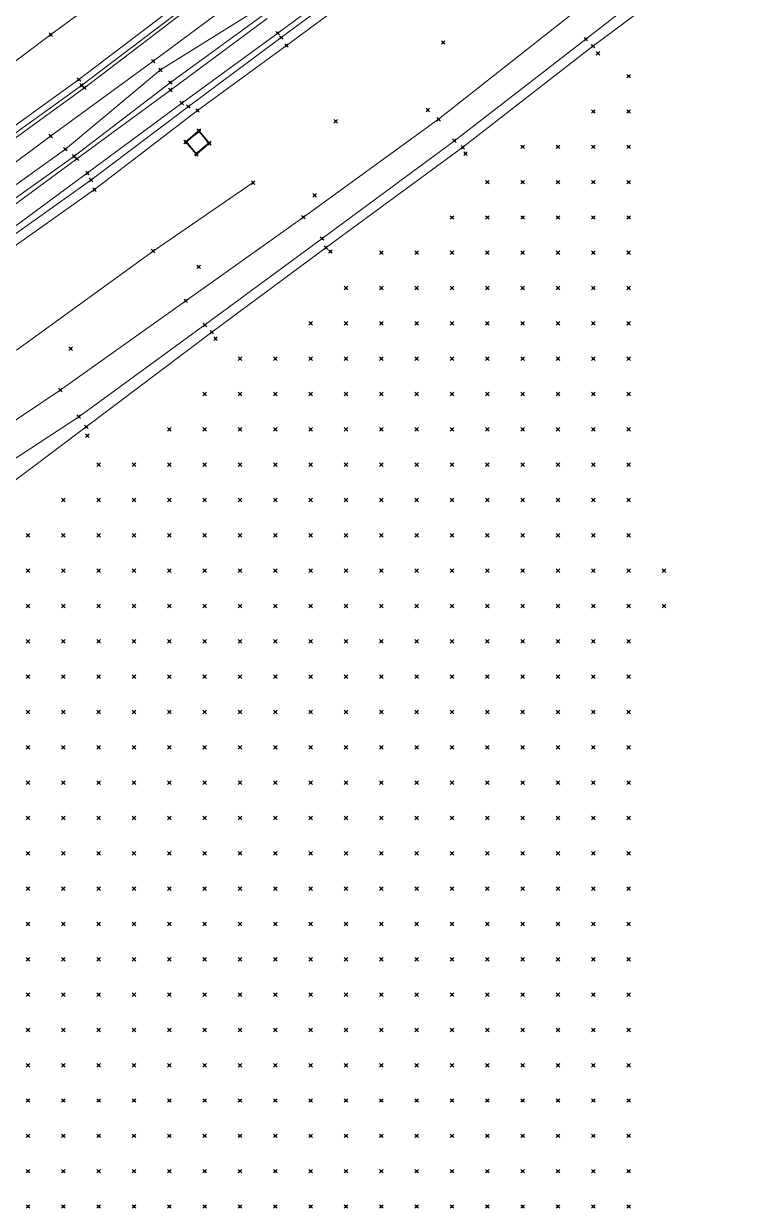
# Model space of a CAD drawing. Header units: metres. Extents: x 441556 to 446409, y 432338 to 461058.
# Drawn here: x 444946.3 to 445006.8, y 442924.5 to 443025 of the extents above; entities that cross this region are included whole.
import ezdxf

# ---------------------------------------------------------------- set-up
doc = ezdxf.new("R2010")
doc.units = ezdxf.units.M
doc.header["$MEASUREMENT"] = 0
doc.header["$PDMODE"] = 35
doc.header["$PDSIZE"] = 0.15
for name, color, linetype, lineweight in [('DTM-BRE-RevN_GRP_ CAROSABIL', 2, 'Continuous', 0), ('DTM-BRE-RevN_GRP_AX', 2, 'Continuous', 0), ('DTM-BRE-RevN_GRP_CALE FERATA', 2, 'Continuous', 0), ('DTM-BRE-RevN_GRP_CAMERA CAMIN', 2, 'Continuous', 0), ('DTM-BRE-RevN_GRP_DRUM PIATRA', 2, 'Continuous', 0), ('DTM-BRE-RevN_GRP_PARAPET METALIC', 2, 'Continuous', 0), ('DTM-BRE-RevN_GRP_TALUZ JOS', 2, 'Continuous', 0), ('DTM-BRE-RevN_GRP_TALUZ SUS', 2, 'Continuous', 0), ('DTM-BRE-RevN_GRP_ZID SPRIJIN SUS', 2, 'Continuous', 0), ('DTM-BRE-RevN_YP_RevK_0YP', 1, 'Continuous', 0), ('DTM-BRE-RevN_YP_RevL', 1, 'Continuous', 0), ('DTM-NOK-RevN_bathymetry', 6, 'Continuous', 0), ('DTM-NOK-RevN_RTK', 32, 'Continuous', 0)]:
    doc.layers.add(name, color=color, linetype=linetype, lineweight=lineweight)

msp = doc.modelspace()

# ---------------------------------------------------------------- linework, layer by layer
at = {"layer": 'DTM-BRE-RevN_GRP_ CAROSABIL'}
for p, q in [((444951.012, 443020.296, 345.987), (444959.831, 443026.999, 346.225)), ((444942.232, 443013.976, 345.74), (444951.012, 443020.296, 345.987))]:
    msp.add_line(p, q, dxfattribs=at)
at = {"layer": 'DTM-BRE-RevN_GRP_AX'}
for p, q in [((444957.433, 443030.616, 346.086), (444948.621, 443024.111, 345.885)), ((444948.621, 443024.111, 345.885), (444939.865, 443017.558, 345.619))]:
    msp.add_line(p, q, dxfattribs=at)
at = {"layer": 'DTM-BRE-RevN_GRP_CALE FERATA'}
for p, q in [((444967.884, 443024.24, 339.569), (444976.223, 443030.39, 339.555)), ((444958.774, 443019.409, 339.577), (444966.976, 443025.472, 339.575)), ((444959.738, 443018.298, 339.582), (444967.884, 443024.24, 339.569)), ((444950.843, 443013.571, 339.565), (444958.774, 443019.409, 339.577)), ((444951.741, 443012.367, 339.586), (444959.738, 443018.298, 339.582)), ((444940.811, 443006.203, 339.594), (444950.843, 443013.571, 339.565)), ((444941.679, 443004.962, 339.581), (444951.741, 443012.367, 339.586))]:
    msp.add_line(p, q, dxfattribs=at)
at = {"layer": 'DTM-BRE-RevN_GRP_CAMERA CAMIN'}
for p, q in [((444960.063, 443015.002, 339.295), (444961.174, 443015.962, 339.262)), ((444960.15, 443015.001, 339.852), (444961.213, 443015.889, 339.856)), ((444961.174, 443015.962, 339.262), (444962.097, 443014.887, 339.25)), ((444961.213, 443015.889, 339.856), (444962.017, 443014.893, 339.685)), ((444960.991, 443013.933, 339.314), (444960.063, 443015.002, 339.295)), ((444960.962, 443014.016, 339.693), (444960.15, 443015.001, 339.852)), ((444962.017, 443014.893, 339.685), (444960.962, 443014.016, 339.693)), ((444962.097, 443014.887, 339.25), (444960.991, 443013.933, 339.314))]:
    msp.add_line(p, q, dxfattribs=at)
at = {"layer": 'DTM-BRE-RevN_GRP_DRUM PIATRA'}
for p, q in [((445005.8, 443032.949, 336.239), (444994.039, 443023.726, 336.338)), ((444981.545, 443016.92, 336.433), (444992.732, 443025.757, 336.356)), ((444994.039, 443023.726, 336.338), (444982.886, 443015.104, 336.28)), ((444970.064, 443008.611, 336.478), (444981.545, 443016.92, 336.433)), ((444982.886, 443015.104, 336.28), (444971.646, 443006.802, 336.286)), ((444960.084, 443001.509, 336.655), (444970.064, 443008.611, 336.478)), ((444971.646, 443006.802, 336.286), (444961.705, 442999.459, 336.485)), ((444949.421, 442993.935, 336.539), (444960.084, 443001.509, 336.655)), ((444961.705, 442999.459, 336.485), (444950.99, 442991.671, 336.476)), ((444938.335, 442986.468, 336.48), (444949.421, 442993.935, 336.539)), ((444950.99, 442991.671, 336.476), (444939.917, 442984.443, 336.394))]:
    msp.add_line(p, q, dxfattribs=at)
at = {"layer": 'DTM-BRE-RevN_GRP_PARAPET METALIC'}
for p, q in [((444960.699, 443026.994, 346.183), (444951.23, 443019.806, 345.9)), ((444951.23, 443019.806, 345.9), (444942.4, 443013.438, 345.653))]:
    msp.add_line(p, q, dxfattribs=at)
at = {"layer": 'DTM-BRE-RevN_GRP_TALUZ JOS'}
for p, q in [((444968.632, 443023.192, 339.08), (444977.027, 443029.402, 339.072)), ((444957.928, 443021.116, 339.095), (444966.332, 443026.349, 339.035)), ((444961.075, 443017.669, 339.165), (444968.632, 443023.192, 339.08)), ((444949.855, 443014.382, 339.321), (444957.928, 443021.116, 339.095)), ((444952.332, 443010.949, 339.168), (444961.075, 443017.669, 339.165)), ((444940.027, 443007.313, 339.137), (444949.855, 443014.382, 339.321)), ((444942.443, 443003.96, 339.103), (444952.332, 443010.949, 339.168))]:
    msp.add_line(p, q, dxfattribs=at)
at = {"layer": 'DTM-BRE-RevN_GRP_TALUZ SUS'}
for p, q in [((444994.646, 443023.129, 336.12), (445006.818, 443032.217, 336.099)), ((444968.186, 443023.87, 339.381), (444976.372, 443029.93, 339.382)), ((444958.771, 443020.051, 339.446), (444966.677, 443025.791, 339.382)), ((444960.299, 443018.004, 339.43), (444968.186, 443023.87, 339.381)), ((444983.602, 443014.549, 336.207), (444994.646, 443023.129, 336.12)), ((444950.579, 443013.776, 339.475), (444958.771, 443020.051, 339.446)), ((444952.025, 443011.768, 339.375), (444960.299, 443018.004, 339.43)), ((444971.985, 443006.028, 336.198), (444983.602, 443014.549, 336.207)), ((444940.504, 443006.592, 339.41), (444950.579, 443013.776, 339.475)), ((444941.981, 443004.6, 339.399), (444952.025, 443011.768, 339.375)), ((444962.287, 442998.853, 336.169), (444971.985, 443006.028, 336.198)), ((444951.63, 442990.809, 336.186), (444962.287, 442998.853, 336.169)), ((444941.359, 442983.128, 336.164), (444951.63, 442990.809, 336.186))]:
    msp.add_line(p, q, dxfattribs=at)
at = {"layer": 'DTM-BRE-RevN_GRP_ZID SPRIJIN SUS'}
for p, q in [((444960.898, 443026.788, 346.193), (444951.47, 443019.606, 345.884)), ((444951.47, 443019.606, 345.884), (444942.637, 443013.186, 345.665))]:
    msp.add_line(p, q, dxfattribs=at)
at = {"layer": 'DTM-BRE-RevN_YP_RevK_0YP'}
for p, q in [((444957.313, 443021.863, 339.108), (444973.963, 443034.219, 340.544)), ((444948.602, 443015.499, 339.395), (444957.313, 443021.863, 339.108)), ((444939.375, 443008.651, 339.107), (444948.602, 443015.499, 339.395))]:
    msp.add_line(p, q, dxfattribs=at)
at = {"layer": 'DTM-BRE-RevN_YP_RevL'}
for p, q in [((444957.298, 443005.736, 338.985), (444965.796, 443011.547, 339.343)), ((444945.698, 442997.318, 338.844), (444957.298, 443005.736, 338.985))]:
    msp.add_line(p, q, dxfattribs=at)
at = {"layer": 'DTM-NOK-RevN_bathymetry'}
for p in [(444997.675, 443020.588, 334.306), (444994.676, 443017.588, 334.233), (444997.675, 443017.588, 333.891), (444988.677, 443014.589, 334.321), (444991.677, 443014.589, 334.108), (444994.676, 443014.589, 333.741), (444997.675, 443014.589, 333.399), (444985.678, 443011.59, 334.315), (444988.677, 443011.59, 333.998), (444991.677, 443011.59, 333.648), (444994.676, 443011.59, 333.281), (444997.675, 443011.59, 332.938), (444982.679, 443008.59, 334.229), (444985.678, 443008.59, 333.864), (444988.677, 443008.59, 333.505), (444991.677, 443008.59, 333.155), (444994.676, 443008.59, 332.789), (444997.675, 443008.59, 332.446), (444976.68, 443005.591, 334.329), (444979.679, 443005.591, 334.098), (444982.679, 443005.591, 333.752), (444985.678, 443005.591, 333.385), (444988.677, 443005.591, 333.026), (444991.677, 443005.591, 332.676), (444994.676, 443005.591, 332.309), (444997.675, 443005.591, 331.966), (444973.68, 443002.591, 334.329), (444976.68, 443002.591, 333.989), (444979.679, 443002.591, 333.625), (444982.679, 443002.591, 333.279), (444985.678, 443002.591, 332.912), (444988.677, 443002.591, 332.553), (444991.677, 443002.591, 332.203), (444994.676, 443002.591, 331.836), (444997.675, 443002.591, 331.493), (444970.681, 442999.592, 334.197), (444973.68, 442999.592, 333.832), (444976.68, 442999.592, 333.5), (444979.679, 442999.592, 333.144), (444982.679, 442999.592, 332.8), (444985.678, 442999.592, 332.434), (444988.677, 442999.592, 332.075), (444991.677, 442999.592, 331.724), (444994.676, 442999.592, 331.358), (444997.675, 442999.592, 331.219), (444964.682, 442996.593, 334.331), (444967.682, 442996.593, 334.099), (444970.681, 442996.593, 333.709), (444973.68, 442996.593, 333.344), (444976.68, 442996.593, 333.038), (444979.679, 442996.593, 332.682), (444982.679, 442996.593, 332.343), (444985.678, 442996.593, 331.984), (444988.677, 442996.593, 331.627), (444991.677, 442996.593, 331.284), (444994.676, 442996.593, 331.211), (444997.675, 442996.593, 331.19), (444961.683, 442993.593, 334.309), (444964.682, 442993.593, 333.95), (444967.682, 442993.593, 333.577), (444970.681, 442993.593, 333.186), (444973.68, 442993.593, 332.821), (444976.68, 442993.593, 332.443), (444979.679, 442993.593, 332.189), (444982.679, 442993.593, 331.85), (444985.678, 442993.593, 331.49), (444988.677, 442993.593, 331.134), (444991.677, 442993.593, 331.098), (444994.676, 442993.593, 331.145), (444997.675, 442993.593, 331.183), (444958.684, 442990.594, 334.2), (444961.683, 442990.594, 333.81), (444964.682, 442990.594, 333.427), (444967.682, 442990.594, 333.054), (444970.681, 442990.594, 332.664), (444973.68, 442990.594, 332.299), (444976.68, 442990.594, 331.909), (444979.679, 442990.594, 331.695), (444982.679, 442990.594, 331.356), (444985.678, 442990.594, 331.072), (444988.677, 442990.594, 330.975), (444991.677, 442990.594, 331.009), (444994.676, 442990.594, 331.113), (444997.675, 442990.594, 331.211), (444952.685, 442987.595, 334.337), (444955.684, 442987.595, 334.091), (444958.684, 442987.595, 333.705), (444961.683, 442987.595, 333.308), (444964.682, 442987.595, 332.935), (444967.682, 442987.595, 332.566), (444970.681, 442987.595, 332.176), (444973.68, 442987.595, 331.811), (444976.68, 442987.595, 331.42), (444979.679, 442987.595, 331.232), (444982.679, 442987.595, 331.086), (444985.678, 442987.595, 331.045), (444988.677, 442987.595, 331.009), (444991.677, 442987.595, 331.05), (444994.676, 442987.595, 331.147), (444997.675, 442987.595, 331.24), (444949.685, 442984.595, 334.298), (444952.685, 442984.595, 333.952), (444955.684, 442984.595, 333.597), (444958.684, 442984.595, 333.255), (444961.683, 442984.595, 332.863), (444964.682, 442984.595, 332.451), (444967.682, 442984.595, 332.048), (444970.681, 442984.595, 331.627), (444973.68, 442984.595, 331.234), (444976.68, 442984.595, 330.813), (444979.679, 442984.595, 330.809), (444982.679, 442984.595, 330.95), (444985.678, 442984.595, 331.068), (444988.677, 442984.595, 331.08), (444991.677, 442984.595, 331.13), (444994.676, 442984.595, 331.219), (444997.675, 442984.595, 331.301), (444946.686, 442981.596, 334.158), (444949.685, 442981.596, 333.824), (444952.685, 442981.596, 333.466), (444955.684, 442981.596, 333.111), (444958.684, 442981.596, 332.77), (444961.683, 442981.596, 332.408), (444964.682, 442981.596, 332.049), (444967.682, 442981.596, 331.648), (444970.681, 442981.596, 331.226), (444973.68, 442981.596, 330.845), (444976.68, 442981.596, 330.893), (444979.679, 442981.596, 331.033), (444982.679, 442981.596, 331.067), (444985.678, 442981.596, 331.088), (444988.677, 442981.596, 331.104), (444991.677, 442981.596, 331.204), (444994.676, 442981.596, 331.338), (444997.675, 442981.596, 331.451), (444946.686, 442978.597, 333.678), (444949.685, 442978.597, 333.343), (444952.685, 442978.597, 332.986), (444955.684, 442978.597, 332.631), (444958.684, 442978.597, 332.291), (444961.683, 442978.597, 331.929), (444964.682, 442978.597, 331.575), (444967.682, 442978.597, 331.228), (444970.681, 442978.597, 330.996), (444973.68, 442978.597, 331.019), (444976.68, 442978.597, 331.034), (444979.679, 442978.597, 331.043), (444982.679, 442978.597, 331.064), (444985.678, 442978.597, 331.121), (444988.677, 442978.597, 331.184), (444991.677, 442978.597, 331.306), (444994.676, 442978.597, 331.456), (444997.675, 442978.597, 331.596), (445000.675, 442978.597, 330.983), (444946.686, 442975.597, 333.178), (444949.685, 442975.597, 332.844), (444952.685, 442975.597, 332.486), (444955.684, 442975.597, 332.132), (444958.684, 442975.597, 331.793), (444961.683, 442975.597, 331.431), (444964.682, 442975.597, 331.076), (444967.682, 442975.597, 330.905), (444970.681, 442975.597, 330.859), (444973.68, 442975.597, 330.909), (444976.68, 442975.597, 330.963), (444979.679, 442975.597, 331.023), (444982.679, 442975.597, 331.103), (444985.678, 442975.597, 331.184), (444988.677, 442975.597, 331.257), (444991.677, 442975.597, 331.395), (444994.676, 442975.597, 331.56), (444997.675, 442975.597, 331.717), (445000.675, 442975.597, 330.969), (444946.686, 442972.598, 332.711), (444949.685, 442972.598, 332.377), (444952.685, 442972.598, 332.019), (444955.684, 442972.598, 331.665), (444958.684, 442972.598, 331.327), (444961.683, 442972.598, 330.968), (444964.682, 442972.598, 330.858), (444967.682, 442972.598, 330.855), (444970.681, 442972.598, 330.897), (444973.68, 442972.598, 330.974), (444976.68, 442972.598, 331.051), (444979.679, 442972.598, 331.126), (444982.679, 442972.598, 331.217), (444985.678, 442972.598, 331.305), (444988.677, 442972.598, 331.382), (444991.677, 442972.598, 331.524), (444994.676, 442972.598, 331.687), (444997.675, 442972.598, 331.839), (444946.686, 442969.598, 332.237), (444949.685, 442969.598, 331.897), (444952.685, 442969.598, 331.534), (444955.684, 442969.598, 331.174), (444958.684, 442969.598, 330.866), (444961.683, 442969.598, 330.868), (444964.682, 442969.598, 330.879), (444967.682, 442969.598, 330.888), (444970.681, 442969.598, 330.95), (444973.68, 442969.598, 331.047), (444976.68, 442969.598, 331.149), (444979.679, 442969.598, 331.252), (444982.679, 442969.598, 331.357), (444985.678, 442969.598, 331.452), (444988.677, 442969.598, 331.537), (444991.677, 442969.598, 331.638), (444994.676, 442969.598, 331.734), (444997.675, 442969.598, 331.82), (444946.686, 442966.599, 331.786), (444949.685, 442966.599, 331.447), (444952.685, 442966.599, 331.083), (444955.684, 442966.599, 330.898), (444958.684, 442966.599, 330.907), (444961.683, 442966.599, 330.913), (444964.682, 442966.599, 330.922), (444967.682, 442966.599, 330.933), (444970.681, 442966.599, 331.02), (444973.68, 442966.599, 331.148), (444976.68, 442966.599, 331.284), (444979.679, 442966.599, 331.407), (444982.679, 442966.599, 331.507), (444985.678, 442966.599, 331.611), (444988.677, 442966.599, 331.713), (444991.677, 442966.599, 331.799), (444994.676, 442966.599, 331.891), (444997.675, 442966.599, 331.98), (444946.686, 442963.6, 331.356), (444949.685, 442963.6, 331.026), (444952.685, 442963.6, 330.935), (444955.684, 442963.6, 330.995), (444958.684, 442963.6, 331.062), (444961.683, 442963.6, 331.095), (444964.682, 442963.6, 331.055), (444967.682, 442963.6, 330.997), (444970.681, 442963.6, 331.052), (444973.68, 442963.6, 331.212), (444976.68, 442963.6, 331.385), (444979.679, 442963.6, 331.529), (444982.679, 442963.6, 331.62), (444985.678, 442963.6, 331.721), (444988.677, 442963.6, 331.819), (444991.677, 442963.6, 331.882), (444994.676, 442963.6, 331.948), (444997.675, 442963.6, 332.013), (444946.686, 442960.6, 330.863), (444949.685, 442960.6, 330.893), (444952.685, 442960.6, 330.896), (444955.684, 442960.6, 330.896), (444958.684, 442960.6, 330.894), (444961.683, 442960.6, 330.93), (444964.682, 442960.6, 330.961), (444967.682, 442960.6, 330.987), (444970.681, 442960.6, 331.119), (444973.68, 442960.6, 331.309), (444976.68, 442960.6, 331.513), (444979.679, 442960.6, 331.671), (444982.679, 442960.6, 331.743), (444985.678, 442960.6, 331.814), (444988.677, 442960.6, 331.884), (444991.677, 442960.6, 331.92), (444994.676, 442960.6, 331.956), (444997.675, 442960.6, 331.991), (444946.686, 442957.601, 330.826), (444949.685, 442957.601, 330.845), (444952.685, 442957.601, 330.869), (444955.684, 442957.601, 330.894), (444958.684, 442957.601, 330.92), (444961.683, 442957.601, 330.978), (444964.682, 442957.601, 331.031), (444967.682, 442957.601, 331.079), (444970.681, 442957.601, 331.211), (444973.68, 442957.601, 331.386), (444976.68, 442957.601, 331.579), (444979.679, 442957.601, 331.719), (444982.679, 442957.601, 331.776), (444985.678, 442957.601, 331.833), (444988.677, 442957.601, 331.885), (444991.677, 442957.601, 331.89), (444994.676, 442957.601, 331.903), (444997.675, 442957.601, 331.914), (444946.686, 442954.602, 330.871), (444949.685, 442954.602, 330.926), (444952.685, 442954.602, 330.95), (444955.684, 442954.602, 330.972), (444958.684, 442954.602, 330.998), (444961.683, 442954.602, 331.062), (444964.682, 442954.602, 331.125), (444967.682, 442954.602, 331.187), (444970.681, 442954.602, 331.32), (444973.68, 442954.602, 331.479), (444976.68, 442954.602, 331.664), (444979.679, 442954.602, 331.807), (444982.679, 442954.602, 331.863), (444985.678, 442954.602, 331.891), (444988.677, 442954.602, 331.883), (444991.677, 442954.602, 331.845), (444994.676, 442954.602, 331.821), (444997.675, 442954.602, 331.806), (444946.686, 442951.602, 330.918), (444949.685, 442951.602, 330.926), (444952.685, 442951.602, 330.971), (444955.684, 442951.602, 331.014), (444958.684, 442951.602, 331.059), (444961.683, 442951.602, 331.144), (444964.682, 442951.602, 331.222), (444967.682, 442951.602, 331.298), (444970.681, 442951.602, 331.42), (444973.68, 442951.602, 331.553), (444976.68, 442951.602, 331.699), (444979.679, 442951.602, 331.773), (444982.679, 442951.602, 331.789), (444985.678, 442951.602, 331.796), (444988.677, 442951.602, 331.795), (444991.677, 442951.602, 331.744), (444994.676, 442951.602, 331.694), (444997.675, 442951.602, 331.65), (444946.686, 442948.603, 330.94), (444949.685, 442948.603, 330.972), (444952.685, 442948.603, 331.014), (444955.684, 442948.603, 331.06), (444958.684, 442948.603, 331.118), (444961.683, 442948.603, 331.222), (444964.682, 442948.603, 331.322), (444967.682, 442948.603, 331.421), (444970.681, 442948.603, 331.522), (444973.68, 442948.603, 331.617), (444976.68, 442948.603, 331.724), (444979.679, 442948.603, 331.765), (444982.679, 442948.603, 331.763), (444985.678, 442948.603, 331.762), (444988.677, 442948.603, 331.752), (444991.677, 442948.603, 331.658), (444994.676, 442948.603, 331.559), (444997.675, 442948.603, 331.466), (444946.686, 442945.604, 330.923), (444949.685, 442945.604, 330.976), (444952.685, 442945.604, 331.043), (444955.684, 442945.604, 331.108), (444958.684, 442945.604, 331.179), (444961.683, 442945.604, 331.287), (444964.682, 442945.604, 331.397), (444967.682, 442945.604, 331.503), (444970.681, 442945.604, 331.576), (444973.68, 442945.604, 331.63), (444976.68, 442945.604, 331.686), (444979.679, 442945.604, 331.685), (444982.679, 442945.604, 331.655), (444985.678, 442945.604, 331.625), (444988.677, 442945.604, 331.59), (444991.677, 442945.604, 331.511), (444994.676, 442945.604, 331.431), (444997.675, 442945.604, 331.357), (444946.686, 442942.604, 330.924), (444949.685, 442942.604, 330.967), (444952.685, 442942.604, 331.06), (444955.684, 442942.604, 331.151), (444958.684, 442942.604, 331.239), (444961.683, 442942.604, 331.333), (444964.682, 442942.604, 331.42), (444967.682, 442942.604, 331.501), (444970.681, 442942.604, 331.551), (444973.68, 442942.604, 331.591), (444976.68, 442942.604, 331.637), (444979.679, 442942.604, 331.618), (444982.679, 442942.604, 331.575), (444985.678, 442942.604, 331.531), (444988.677, 442942.604, 331.485), (444991.677, 442942.604, 331.4), (444994.676, 442942.604, 331.31), (444997.675, 442942.604, 331.225), (444946.686, 442939.605, 330.923), (444949.685, 442939.605, 330.964), (444952.685, 442939.605, 331.056), (444955.684, 442939.605, 331.147), (444958.684, 442939.605, 331.24), (444961.683, 442939.605, 331.339), (444964.682, 442939.605, 331.437), (444967.682, 442939.605, 331.533), (444970.681, 442939.605, 331.55), (444973.68, 442939.605, 331.553), (444976.68, 442939.605, 331.563), (444979.679, 442939.605, 331.52), (444982.679, 442939.605, 331.466), (444985.678, 442939.605, 331.407), (444988.677, 442939.605, 331.344), (444991.677, 442939.605, 331.257), (444994.676, 442939.605, 331.167), (444997.675, 442939.605, 331.085), (444946.686, 442936.605, 330.912), (444949.685, 442936.605, 330.967), (444952.685, 442936.605, 331.081), (444955.684, 442936.605, 331.199), (444958.684, 442936.605, 331.299), (444961.683, 442936.605, 331.374), (444964.682, 442936.605, 331.446), (444967.682, 442936.605, 331.517), (444970.681, 442936.605, 331.505), (444973.68, 442936.605, 331.483), (444976.68, 442936.605, 331.465), (444979.679, 442936.605, 331.415), (444982.679, 442936.605, 331.363), (444985.678, 442936.605, 331.312), (444988.677, 442936.605, 331.252), (444991.677, 442936.605, 331.159), (444994.676, 442936.605, 331.057), (444997.675, 442936.605, 330.968), (444946.686, 442933.606, 330.903), (444949.685, 442933.606, 330.961), (444952.685, 442933.606, 331.088), (444955.684, 442933.606, 331.217), (444958.684, 442933.606, 331.315), (444961.683, 442933.606, 331.367), (444964.682, 442933.606, 331.42), (444967.682, 442933.606, 331.471), (444970.681, 442933.606, 331.451), (444973.68, 442933.606, 331.424), (444976.68, 442933.606, 331.395), (444979.679, 442933.606, 331.347), (444982.679, 442933.606, 331.298), (444985.678, 442933.606, 331.246), (444988.677, 442933.606, 331.178), (444991.677, 442933.606, 331.064), (444994.676, 442933.606, 330.943), (444997.675, 442933.606, 330.84), (444946.686, 442930.607, 330.872), (444949.685, 442930.607, 330.947), (444952.685, 442930.607, 331.079), (444955.684, 442930.607, 331.213), (444958.684, 442930.607, 331.307), (444961.683, 442930.607, 331.352), (444964.682, 442930.607, 331.395), (444967.682, 442930.607, 331.436), (444970.681, 442930.607, 331.396), (444973.68, 442930.607, 331.349), (444976.68, 442930.607, 331.301), (444979.679, 442930.607, 331.237), (444982.679, 442930.607, 331.173), (444985.678, 442930.607, 331.106), (444988.677, 442930.607, 331.026), (444991.677, 442930.607, 330.907), (444994.676, 442930.607, 330.791), (444997.675, 442930.607, 330.716), (444946.686, 442927.607, 330.891), (444949.685, 442927.607, 330.968), (444952.685, 442927.607, 331.087), (444955.684, 442927.607, 331.212), (444958.684, 442927.607, 331.303), (444961.683, 442927.607, 331.352), (444964.682, 442927.607, 331.39), (444967.682, 442927.607, 331.419), (444970.681, 442927.607, 331.363), (444973.68, 442927.607, 331.305), (444976.68, 442927.607, 331.24), (444979.679, 442927.607, 331.158), (444982.679, 442927.607, 331.079), (444985.678, 442927.607, 330.998), (444988.677, 442927.607, 330.912), (444991.677, 442927.607, 330.81), (444994.676, 442927.607, 330.703), (444997.675, 442927.607, 330.608), (444946.686, 442924.608, 330.924), (444949.685, 442924.608, 331.006), (444952.685, 442924.608, 331.111), (444955.684, 442924.608, 331.217), (444958.684, 442924.608, 331.278), (444961.683, 442924.608, 331.294), (444964.682, 442924.608, 331.315), (444967.682, 442924.608, 331.34), (444970.681, 442924.608, 331.281), (444973.68, 442924.608, 331.218), (444976.68, 442924.608, 331.146), (444979.679, 442924.608, 331.051), (444982.679, 442924.608, 330.963), (444985.678, 442924.608, 330.877), (444988.677, 442924.608, 330.79), (444991.677, 442924.608, 330.687), (444994.676, 442924.608, 330.576), (444997.675, 442924.608, 330.511)]:
    msp.add_point(p, dxfattribs=at)
at = {"layer": 'DTM-NOK-RevN_RTK'}
for p in [(444948.621, 443024.111, 345.885), (444967.884, 443024.24, 339.569), (444968.186, 443023.87, 339.381), (444981.932, 443023.438, 339.331), (444994.039, 443023.726, 336.338), (444968.632, 443023.192, 339.08), (444994.646, 443023.129, 336.12), (444995.083, 443022.527, 335.745), (444957.313, 443021.863, 339.108), (444957.928, 443021.116, 339.095), (444951.012, 443020.296, 345.987), (444951.23, 443019.806, 345.9), (444951.47, 443019.606, 345.884), (444958.771, 443020.051, 339.446), (444958.774, 443019.409, 339.577), (444959.738, 443018.298, 339.582), (444960.299, 443018.004, 339.43), (444961.075, 443017.669, 339.165), (444980.631, 443017.711, 336.857), (444972.807, 443016.746, 339.535), (444981.545, 443016.92, 336.433), (444948.602, 443015.499, 339.395), (444961.174, 443015.962, 339.262), (444961.213, 443015.889, 339.856), (444949.855, 443014.382, 339.321), (444960.063, 443015.002, 339.295), (444960.15, 443015.001, 339.852), (444962.017, 443014.893, 339.685), (444962.097, 443014.887, 339.25), (444982.886, 443015.104, 336.28), (444983.602, 443014.549, 336.207), (444950.579, 443013.776, 339.475), (444950.843, 443013.571, 339.565), (444960.962, 443014.016, 339.693), (444960.991, 443013.933, 339.314), (444983.824, 443014.005, 335.752), (444951.741, 443012.367, 339.586), (444952.025, 443011.768, 339.375), (444965.796, 443011.547, 339.343), (444952.332, 443010.949, 339.168), (444971.021, 443010.464, 336.814), (444970.064, 443008.611, 336.478), (444971.646, 443006.802, 336.286), (444957.298, 443005.736, 338.985), (444971.985, 443006.028, 336.198), (444972.346, 443005.694, 335.887), (444961.167, 443004.394, 337.029), (444960.084, 443001.509, 336.655), (444961.705, 442999.459, 336.485), (444962.287, 442998.853, 336.169), (444962.606, 442998.303, 335.817), (444950.31, 442997.455, 337.352), (444949.421, 442993.935, 336.539), (444950.99, 442991.671, 336.476), (444951.63, 442990.809, 336.186), (444951.727, 442990.055, 335.787)]:
    msp.add_point(p, dxfattribs=at)

doc.saveas('drawing.dxf')
